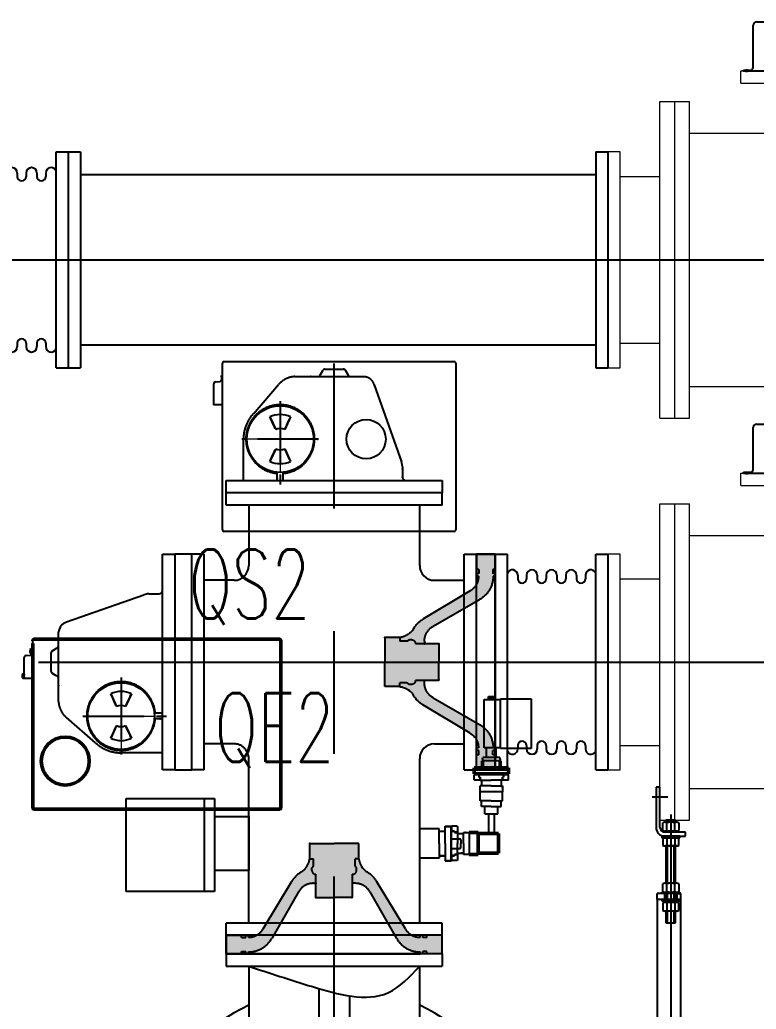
# Model space of a CAD drawing. Extents: x -61205 to 26665, y -81742 to 98141.
# Drawn here: x 3696 to 5197, y 12417 to 14434 of the extents above; entities that cross this region are included whole.
import ezdxf

# ---------------------------------------------------------------- set-up
doc = ezdxf.new("R2010")
doc.units = 0
doc.header["$LTSCALE"] = 1000
doc.header["$MEASUREMENT"] = 0
for name, pattern in [('AM_ISO02W050x2', [3.75, 3, -0.75]), ('F', [0.75, 0.5, -0.25]), ('G', [2, 1.25, -0.25, 0.25, -0.25])]:
    doc.linetypes.add(name, pattern=pattern)
doc.layers.get('0').update_dxf_attribs({"linetype": 'CONTINUOUS'})
doc.layers.get('DEFPOINTS').update_dxf_attribs({"linetype": 'CONTINUOUS'})
for name, color, linetype in [('01', 7, 'CONTINUOUS'), ('02', 1, 'CONTINUOUS'), ('04', 2, 'F'), ('05', 4, 'G'), ('11', 6, 'CONTINUOUS')]:
    doc.layers.add(name, color=color, linetype=linetype)
doc.layers.add('AM_0N', color=7, linetype='CONTINUOUS', lineweight=50)
doc.styles.add('intecad', font='geditxt.shx', dxfattribs={"width": 0.667, "bigfont": 'hzfs_1.shx'})

# ---------------------------------------------------------------- blocks, each defined once
blk = doc.blocks.new('户内母联低位隔离接地开关')
at = {"color": 0, "linetype": 'Continuous', "lineweight": 0}
for p, q in [((-438, 454.5), (-440.5, 454.5)), ((-438, 454.5), (-438, 457)), ((-438, 454.5), (-438, 452)), ((-438, 454.5), (-435.5, 454.5)), ((-762.5, -110), (-765, -110)), ((-762.5, -110), (-762.5, -107.5)), ((-762.5, -110), (-762.5, -112.5)), ((-762.5, -110), (-760, -110))]:
    blk.add_line(p, q, dxfattribs=at)
at = {"layer": '01'}
for p, q in [((-556, 270.5), (-556, 608.5)), ((-552, 612.5), (-84, 612.5)), ((-80, 608.5), (-80, 270.5)), ((-574, 566.4), (-574, 524.5)), ((-569.4, 571.3), (-560.7, 572.1)), ((-558, 584.5), (-558, 575.1)), ((-558, 584.5), (-556, 584.5)), ((-558, 584.5), (-558, 575.1)), ((-558, 581.5), (-558, 584)), ((-556, 524.5), (-574, 524.5)), ((-459.1, 499.8), (-447.1, 474)), ((-416.9, 499.8), (-428.9, 474)), ((-447.1, 435), (-459.1, 409.2)), ((-428.9, 435), (-416.9, 409.2)), ((-84, 266.5), (-552, 266.5)), ((-502.2, 266.5), (-502.2, 196.7)), ((-153.8, 196.7), (-153.8, 266.5)), ((-678, 146), (-678, 220)), ((-678, 220), (-653, 220)), ((-678, 47), (-678, 220)), ((-618, 220), (-653, 220)), ((-653, 220), (-653, 47)), ((-593, 220), (-618, 220)), ((-618, 47), (-618, 220)), ((-593, 47), (-593, 220)), ((-63, 220), (-38, 220)), ((-63, -220), (-63, 220)), ((-38, 220), (0, 220)), ((-38, -220), (-38, 220)), ((0, -220), (0, 220)), ((-532.2, 166.7), (-593, 166.7)), ((-123.8, 166.7), (-63, 166.7)), ((-873.5, 81.7), (-716, 137.2)), ((-705.7, 139), (-685, 139)), ((-890, 47), (-890, 61)), ((-942.5, -296), (-942.5, 43)), ((-947, 25.5), (-945.3, 25.5)), ((-944.5, 26), (-945.3, 26)), ((-945.3, 26), (-945.3, 17)), ((-945.3, 23.3), (-945.3, 25.5)), ((-945.3, 23.3), (-945.3, 25.5)), ((-944.5, 26.5), (-942.5, 26.5)), ((-944.5, 26.5), (-944.5, 17)), ((-944.5, 23.5), (-944.5, 26)), ((-960.5, 8.3), (-960.5, -26.5)), ((-955.9, 13.3), (-947.2, 14.1)), ((-947, 17.5), (-945.3, 17.5)), ((-945.3, 17.5), (-945.3, 19.6)), ((-945.3, 17.5), (-945.3, 19.6)), ((-945.3, 17), (-944.5, 17)), ((-944.5, 17), (-944.5, 19.5)), ((-963, -24.5), (-961.3, -24.5)), ((-963, -32.5), (-961.3, -32.5)), ((-961.3, -24), (-961.3, -33)), ((-960.5, -24), (-961.3, -24)), ((-961.3, -26.7), (-960.6, -26.5)), ((-961.3, -30.4), (-961.3, -26.7)), ((-960.6, -27), (-961.3, -26.7)), ((-960.6, -30.1), (-961.3, -30.4)), ((-961.3, -30.4), (-960.6, -30.5)), ((-961.3, -33), (-960.5, -33)), ((-960.6, -26.5), (-960.6, -30.5)), ((-960.5, -26.5), (-960.5, -24)), ((-960.5, -30.5), (-960.5, -33.5)), ((-960.5, -33), (-960.5, -30.5)), ((-942.5, -33.5), (-960.5, -33.5)), ((-783.6, -64.7), (-771.6, -90.5)), ((-741.4, -64.7), (-753.4, -90.5)), ((-771.6, -129.5), (-783.6, -155.3)), ((-753.4, -129.5), (-741.4, -155.3)), ((-123.8, -166.7), (-63, -166.7)), ((-153.8, -532), (-153.8, -196.7)), ((-63, -220), (-38, -220)), ((-38, -220), (0, -220)), ((-752.2, -467.8, 0), (-752.2, -300, 0)), ((-592.2, -467.8, 0), (-592.2, -300, 0)), ((-572.2, -300, 0), (-572.2, -467.8, 0)), ((-502.2, -532), (-502.2, -300)), ((-572.2, -315), (-502.2, -315)), ((-502.2, -315), (-502.2, -425)), ((-113.8, -340), (-153.8, -340)), ((-153.8, -400), (-153.8, -340)), ((-113.8, -369.6), (-113.8, -340)), ((-101.8, -370), (-101.8, -335)), ((-101.8, -335), (-89.8, -335)), ((-89.8, -370), (-89.8, -335)), ((-113.8, -345), (-101.8, -345)), ((-89.8, -360), (-72.3, -360)), ((-69.8, -362.5), (-69.8, -370)), ((-113.8, -369.6), (-113.8, -400)), ((-101.8, -370), (-101.8, -405)), ((-89.8, -405), (-89.8, -370)), ((-89.8, -380), (-72.3, -380)), ((-69.8, -377.5), (-69.8, -370)), ((-113.8, -400), (-153.8, -400)), ((-113.8, -395), (-101.8, -395)), ((-101.8, -405), (-89.8, -405)), ((-502.2, -425), (-572.2, -425)), ((-592.2, -467.8, 0), (-752.2, -467.8, 0)), ((-572.2, -467.8, 0), (-592.2, -467.8, 0)), ((-548, -557), (-548, -532)), ((-108, -532), (-548, -532)), ((-108, -557), (-108, -532)), ((-548, -595), (-548, -557)), ((-108, -557), (-548, -557)), ((-108, -595), (-108, -557)), ((-108, -595), (-548, -595))]:
    blk.add_line(p, q, dxfattribs=at)
at = {"layer": '01', "lineweight": 50}
for p, q in [((-938.5, 47), (-903.5, 47)), ((-903.5, 47), (-475.5, 47)), ((-475.5, 47), (-440.5, 47)), ((-436.5, 43), (-436.5, -296)), ((-942.5, -296), (-942.5, 38)), ((-436.5, 38), (-436.5, -296)), ((-904.5, -300), (-938.5, -300)), ((-903.5, -300), (-938.5, -300)), ((-475.5, -300), (-903.5, -300)), ((-440.5, -300), (-475.5, -300))]:
    blk.add_line(p, q, dxfattribs=at)
at = {"layer": '01', "flags": 128}
for points in [[(-448.1, 476.2), (-449.8, 479.7), (-451.4, 483.1), (-452.9, 486.4), (-454.3, 489.5), (-455.6, 492.3), (-456.9, 495.1), (-458.1, 497.5), (-459.1, 499.8)], [(-427.9, 476.2), (-426.2, 479.7), (-424.6, 483.1), (-423.1, 486.4), (-421.7, 489.5), (-420.4, 492.3), (-419.1, 495.1), (-417.9, 497.5), (-416.9, 499.8)], [(-459.1, 409.2), (-458.1, 411.5), (-456.9, 413.9), (-455.6, 416.7), (-454.3, 419.5), (-452.9, 422.6), (-451.4, 425.9), (-449.8, 429.3), (-448.1, 432.8)], [(-416.9, 409.2), (-417.9, 411.5), (-419.1, 413.9), (-420.4, 416.7), (-421.7, 419.5), (-423.1, 422.6), (-424.6, 425.9), (-426.2, 429.3), (-427.9, 432.8)], [(-772.6, -88.3), (-774.3, -84.8), (-775.9, -81.4), (-777.4, -78.1), (-778.8, -75), (-780.1, -72.2), (-781.4, -69.4), (-782.6, -67), (-783.6, -64.7)], [(-752.4, -88.3), (-750.7, -84.8), (-749.1, -81.4), (-747.6, -78.1), (-746.2, -75), (-744.9, -72.2), (-743.6, -69.4), (-742.4, -67), (-741.4, -64.7)], [(-783.6, -155.3), (-782.6, -153), (-781.4, -150.6), (-780.1, -147.8), (-778.8, -145), (-777.4, -141.9), (-775.9, -138.6), (-774.3, -135.2), (-772.6, -131.7)], [(-741.4, -155.3), (-742.4, -153), (-743.6, -150.6), (-744.9, -147.8), (-746.2, -145), (-747.6, -141.9), (-749.1, -138.6), (-750.7, -135.2), (-752.4, -131.7)]]:
    blk.add_lwpolyline(points, dxfattribs=at)
at = {"layer": '01'}
for centre, radius in [((-438, 454.5), 68), ((-263, 454.5), 40), ((-762.5, -110), 68)]:
    blk.add_circle(centre, radius, dxfattribs=at)
at = {"layer": '01', "lineweight": 50}
blk.add_circle((-876.2, -201.7), 48.9, dxfattribs=at)
at = {"layer": '01'}
for centre, radius, start, end in [((-552, 608.5), 4, 90, 180), ((-84, 608.5), 4, 0, 90), ((-569, 566.4), 5, 95, 180), ((-561, 575.1), 3, 275, 0), ((-438, 454.5), 50, 65, 115), ((-438, 454.5), 21.5, 65, 115), ((-438, 454.5), 21.5, 245, 295), ((-438, 454.5), 50, 245, 295), ((-552, 270.5), 4, 180, 270), ((-84, 270.5), 4, 270, 0), ((-532.2, 196.7), 30, 270, 0), ((-123.8, 196.7), 30, 180, 270), ((-685, 146), 7, 270, 0), ((-705.7, 109), 30, 90, 110), ((-866.1, 58.9), 23.9, 107.9422, 174.9516), ((-941.9, 21.5), 6.5, 142.456, 217.544), ((-955.5, 8.3), 5, 95, 180), ((-947.5, 17), 3, 275, 0), ((-947, 17.6), 0.1, 217.544, 269.999), ((-957.9, -28.5), 6.5, 142.456, 217.544), ((-963, -24.6), 0.1, 90.001, 142.456), ((-963, -32.4), 0.1, 217.544, 269.999), ((-762.5, -110), 50, 65, 115), ((-762.5, -110), 21.5, 65, 115), ((-762.5, -110), 21.5, 245, 295), ((-762.5, -110), 50, 245, 295), ((-123.8, -196.7), 30, 90, 180), ((-72.3, -362.5), 2.5, 0, 90), ((-72.3, -377.5), 2.5, 270, 0)]:
    blk.add_arc(centre, radius, start, end, dxfattribs=at)
at = {"layer": '01', "lineweight": 50}
for centre, start, end in [((-938.5, 43), 90, 180), ((-440.5, 43), 0, 90), ((-938.5, -296), 180, 270), ((-938.5, -296), 180, 270), ((-440.5, -296), 270, 0)]:
    blk.add_arc(centre, 4, start, end, dxfattribs=at)
at = {"layer": '04'}
for p, q in [((-355.8, 586.5), (-351.2, 594.5)), ((-346.9, 597), (-309.1, 597)), ((-304.8, 594.5), (-300.2, 586.5)), ((-492.6, 506.4), (-441.3, 565.9)), ((-408.6, 582), (-328, 582)), ((-328, 582), (-267, 582)), ((-246.3, 565.5), (-190.8, 408)), ((-513, 370), (-513, 455)), ((-444, 370), (-444, 384.8)), ((-432, 370), (-432, 384.8)), ((-189, 397.7), (-189, 377)), ((-548, 345), (-548, 370)), ((-548, 370), (-108, 370)), ((-182, 370), (-108, 370)), ((-108, 370), (-108, 345)), ((-108, 345), (-548, 345)), ((-548, 320), (-548, 345)), ((-108, 345), (-548, 345)), ((-108, 320), (-108, 345)), ((-108, 320), (-548, 320)), ((-502.2, 320), (-502.2, 266.5)), ((-153.8, 266.5), (-153.8, 320)), ((-890, 0), (-890, 47)), ((-678, -220), (-678, 47)), ((-653, 47), (-653, -220)), ((-618, -220), (-618, 47)), ((-593, -220), (-593, 47)), ((-902.5, 23.2), (-894.5, 27.8)), ((-905, -18.9), (-905, 18.9)), ((-890, -80.6), (-890, 0)), ((-894.5, -27.8), (-902.5, -23.2)), ((-814.4, -164.6), (-873.9, -113.3)), ((-678, -104), (-692.8, -104)), ((-678, -116), (-692.8, -116)), ((-532.2, -166.7), (-593, -166.7)), ((-678, -185), (-763, -185)), ((-502.2, -300), (-502.2, -196.7)), ((-653, -220), (-678, -220)), ((-653, -220), (-618, -220)), ((-593, -220), (-618, -220)), ((-752.2, -277.8, 0), (-592.2, -277.8, 0)), ((-752.2, -300, 0), (-752.2, -277.8, 0)), ((-592.2, -277.8, 0), (-572.2, -277.8, 0)), ((-592.2, -300, 0), (-592.2, -277.8, 0)), ((-572.2, -277.8, 0), (-572.2, -300, 0))]:
    blk.add_line(p, q, dxfattribs=at)
at = {"layer": '04', "linetype": 'AM_ISO02W050x2'}
for p, q in [((-948.4, 22), (-946.5, 22)), ((-948.4, 20.9), (-946.5, 20.9)), ((-948, 23.7), (-946, 21.5)), ((-948, 19.3), (-946, 21.5)), ((-946.5, 22), (-946.5, 20.9)), ((-964.4, -28), (-962.5, -28)), ((-964.4, -29.1), (-962.5, -29.1)), ((-964, -26.3), (-962, -28.5)), ((-964, -30.7), (-962, -28.5)), ((-962.5, -28), (-962.5, -29.1))]:
    blk.add_line(p, q, dxfattribs=at)
at = {"layer": '04'}
for centre, radius, start, end in [((-363, 589.1), 7.61, 291.8857, 340.3185), ((-346.9, 592), 5, 90, 150), ((-309.1, 592), 5, 30, 90), ((-293, 589.1), 7.61, 199.6815, 248.1143), ((-405.8, 535), 47.1, 93.4043, 139.072), ((-269.1, 558.1), 23.9, 17.9422, 84.9516), ((-438, 454.5), 70, 274.9171, 265.0829), ((-438, 455), 75, 136.7125, 180), ((-219, 397.7), 30, 0, 20), ((-182, 377), 7, 180, 270), ((-900, 18.9), 5, 120, 180), ((-897.1, 35), 7.61, 289.6815, 338.1143), ((-900, -18.9), 5, 180, 240), ((-897.1, -35), 7.61, 21.8857, 70.3185), ((-762.5, -110), 70, 4.9171, 355.0829), ((-843, -77.8), 47.1, 183.4043, 229.072), ((-763, -110), 75, 226.7125, 270), ((-532.2, -196.7), 30, 0, 90)]:
    blk.add_arc(centre, radius, start, end, dxfattribs=at)
for p in [(-309.1, 597), (-304.8, 594.5), (-300.2, 586.5), (-375.7, 582), (-246.3, 565.5), (-438, 454.5), (-362.4, 454.5), (-189, 394.1), (-189, 394.1), (-444, 375), (-189, 377), (-185.7, 371.1), (-902.5, 23.2), (-894.5, 27.8), (-905, 18.9), (-890, -47.7), (-762.5, -110), (-683, -116)]:
    blk.add_point(p, dxfattribs=at)
at = {"layer": '05', "ltscale": 0.1}
for p, q in [((-438, 532.2), (-438, 361.7)), ((-359.7, 454.5), (-516.3, 454.5)), ((-762.5, -31.7), (-762.5, -188.3)), ((-840.2, -110), (-669.7, -110))]:
    blk.add_line(p, q, dxfattribs=at)
at = {"layer": '05', "linetype": 'Continuous', "lineweight": 0}
for p, q in [((-438, 459.5), (-438, 522.5)), ((-443, 454.5), (-506, 454.5)), ((-438, 449.5), (-438, 386.5)), ((-433, 454.5), (-370, 454.5)), ((-762.5, -105), (-762.5, -42)), ((-767.5, -110), (-830.5, -110)), ((-762.5, -115), (-762.5, -178)), ((-757.5, -110), (-694.5, -110))]:
    blk.add_line(p, q, dxfattribs=at)
at = {"layer": 'AM_0N'}
for p, q in [((-961.3, -26.7), (-961.3, -24.5)), ((-961.3, -26.7), (-961.3, -24.5)), ((-961.3, -32.5), (-961.3, -30.4)), ((-961.3, -32.5), (-961.3, -30.4))]:
    blk.add_line(p, q, dxfattribs=at)
blk.add_arc((-947, 25.4), 0.1, 90.001, 142.456, dxfattribs=at)
at = {"layer": 'DEFPOINTS', "color": 7, "linetype": 'ByBlock'}
for p in [(-328, 370), (-678, 220), (-679.1, 142.3), (-702.1, 139), (-702.1, 139), (-685, 139), (-678, 0), (-762.5, -34.4)]:
    blk.add_point(p, dxfattribs=at)
at = {"layer": 'DEFPOINTS', "color": 0, "linetype": 'ByBlock'}
blk.add_point((-873.5, 81.7), dxfattribs=at)
blk = doc.blocks.new('户内U型间隔低位976CT')
at = {"layer": '01'}
for p, q in [((303, 485), (569, 485)), ((296, 392), (296, 478)), ((576, 392), (576, 478)), ((276, 385), (276, 387)), ((276, 387), (291, 387)), ((276, 385), (291, 385)), ((291, 385), (581, 385)), ((596, 387), (581, 387)), ((581, 385), (596, 385)), ((596, 385), (596, 387))]:
    blk.add_line(p, q, dxfattribs=at)
at = {"layer": '01', "linetype": 'Continuous', "lineweight": 15}
for p, q in [((271, 385), (601, 385)), ((271, 360), (271, 385)), ((601, 360), (601, 385)), ((271, 360), (601, 360)), ((106, -322.5), (106, 322.5)), ((106, 322.5), (136, 322.5)), ((136, -322.5), (136, 322.5)), ((136, 322.5), (166, 322.5)), ((166, -322.5), (166, 322.5)), ((166, 258), (356, 258)), ((516, 258), (974, 258)), ((974, 258), (976, 256)), ((976, -256), (976, 256)), ((25, 220), (0, 220)), ((0, 220), (0, -220)), ((25, -220), (25, 220)), ((25, 170), (106, 170)), ((25, -170), (106, -170)), ((0, -220), (25, -220)), ((166, -258), (974, -258)), ((974, -258), (976, -256)), ((106, -322.5), (136, -322.5)), ((136, -322.5), (166, -322.5))]:
    blk.add_line(p, q, dxfattribs=at)
at = {"layer": '01'}
for centre, radius, start, end in [((303, 478), 7, 90, 180), ((569, 478), 7, 0, 90), ((291, 392), 5, 270, 0), ((581, 392), 5, 180, 270)]:
    blk.add_arc(centre, radius, start, end, dxfattribs=at)
at = {"layer": '01', "linetype": 'Continuous', "lineweight": 15}
for points in [[(356, 360), (356, 258)], [(516, 258), (516, 360)]]:
    blk.add_open_spline(points, degree=1, dxfattribs=at)
for points, knots in [([(356, 258), (356, 258), (356, 258), (356.3, 257.9), (357.2, 257.6), (358.7, 257.2), (360.6, 256.6), (363, 255.9), (365.8, 255.1), (369.2, 254.2), (373, 253.2), (377.3, 252.2), (382, 251.2), (387.1, 250.1), (392.7, 249.1), (398.5, 248.1), (404.7, 247.3), (411, 246.5), (417.2, 246), (423.4, 245.6), (429.6, 245.3), (433.9, 245.3), (436, 245.3)], [0, 0, 0, 0, 0.010535, 0.061735, 0.114077, 0.166812, 0.217105, 0.267733, 0.319394, 0.371403, 0.423398, 0.475735, 0.529139, 0.582909, 0.636505, 0.690479, 0.745668, 0.801289, 0.850143, 0.899311, 0.94948, 1, 1, 1, 1]), ([(436, 245.3), (438.1, 245.3), (442.5, 245.3), (448.9, 245.6), (455.4, 246), (461.7, 246.6), (467.8, 247.3), (473.6, 248.1), (479.2, 249.1), (484.6, 250.1), (489.7, 251.1), (494.4, 252.1), (498.8, 253.2), (502.8, 254.2), (506.3, 255.2), (509.3, 256), (511.8, 256.7), (513.7, 257.3), (515.1, 257.7), (515.9, 258), (515.9, 258), (516, 258)], [0, 0, 0, 0, 0.050967, 0.102304, 0.154793, 0.207674, 0.258639, 0.309945, 0.362304, 0.415018, 0.467546, 0.520423, 0.574398, 0.628755, 0.682357, 0.736345, 0.791578, 0.847255, 0.899202, 0.951532, 1, 1, 1, 1])]:
    blk.add_open_spline(points, degree=3, knots=knots, dxfattribs=at)
at = {"layer": '05', "ltscale": 0.2}
blk.add_line((436, 222.7), (436, 489.4), dxfattribs=at)
at = {"layer": '05'}
for p, q in [((283, 382.4), (283, 388.8)), ((589, 382.4), (589, 389.6))]:
    blk.add_line(p, q, dxfattribs=at)
blk = doc.blocks.new('户内波纹管230')
at = {"layer": '01'}
for p, q in [((0, 0), (0, -440)), ((0, 0), (25, 0)), ((25, -440), (25, 0)), ((205, -440), (205, 0)), ((205, 0), (230, 0)), ((230, 0), (230, -440)), ((25, -38.4), (25, -36.7)), ((205, -38.4), (205, -36.7)), ((46, -43), (46, -50)), ((64, -43), (64, -50)), ((86, -43), (86, -50)), ((104, -43), (104, -50)), ((126, -43), (126, -50)), ((144, -43), (144, -50)), ((166, -43), (166, -50)), ((184, -43), (184, -50)), ((46, -390), (46, -397)), ((64, -390), (64, -397)), ((86, -390), (86, -397)), ((104, -390), (104, -397)), ((126, -390), (126, -397)), ((144, -390), (144, -397)), ((166, -390), (166, -397)), ((184, -390), (184, -397)), ((0, -440), (25, -440)), ((205, -440), (230, -440))]:
    blk.add_line(p, q, dxfattribs=at)
for centre, radius, start, end in [((35, -43), 11, 0, 155.38), ((75, -43), 11, 0, 180), ((115, -43), 11, 0, 180), ((155, -43), 11, 0, 180), ((195, -43), 11, 24.62, 180), ((55, -50), 9, 180, 0), ((95, -50), 9, 180, 0), ((135, -50), 9, 180, 0), ((175, -50), 9, 180, 0), ((55, -390), 9, 0, 180), ((95, -390), 9, 0, 180), ((135, -390), 9, 0, 180), ((175, -390), 9, 0, 180), ((35, -397), 11, 204.62, 0), ((75, -397), 11, 180, 0), ((115, -397), 11, 180, 0), ((155, -397), 11, 180, 0), ((195, -397), 11, 180, 335.38)]:
    blk.add_arc(centre, radius, start, end, dxfattribs=at)
blk = doc.blocks.new('户内死盆')
at = {"layer": '04'}
blk.add_hatch(color=256, dxfattribs=at).paths.add_polyline_path([(167.4, -153.8, 0.134383), (147.3, -132.8), (51, -75, -0.26336), (34, -45), (38, -45), (38, -39.6), (33.2, -39.6), (33.2, -31), (38, -31), (38, 0), (0, 0), (0, -31), (4.8, -31), (4.8, -39.6), (0, -39.6), (0, -45), (4, -45, 0.268565), (31.6, -92.7), (126.4, -147.1, -0.268565), (144, -177.5), (144, -182.5), (162.6, -182.5), (162.6, -182.5), (162.6, -182.5), (115, -182.5), (115, -220), (115, -257.5), (144.2, -257.5), (144, -257.7), (144, -262.5, -0.268565), (126.4, -292.9), (31.6, -347.3, 0.268565), (4, -395), (0, -395), (0, -399.7), (0.7, -400.4), (4.8, -400.4), (4.8, -409), (0, -409), (0, -440), (38, -440), (38, -409), (33.2, -409), (33.2, -400.4), (38, -400.4), (38, -395), (34, -395, -0.26336), (51, -365), (147.3, -307.2, 0.134383), (167.4, -286.2, -0.202595), (194, -270), (194, -270), (225, -270), (225, -220), (225, -170.5), (224.5, -170), (194, -170), (194, -171.3), (192.4, -169.7, -0.191905)])
for p, q in [((0, -440), (0, 0)), ((0, 0), (38, 0)), ((38, 0), (38, -31)), ((0, -31), (4.8, -31)), ((0, -39.6), (4.8, -39.6)), ((0, -39.6), (0, -45)), ((4.8, -31), (4.8, -39.6)), ((33.2, -31), (33.2, -39.6)), ((33.2, -31), (38, -31)), ((33.2, -39.6), (38, -39.6)), ((38, -31), (38, -61.2)), ((38, -39.6), (38, -45)), ((0, -45), (4, -45)), ((34, -45), (38, -45)), ((51, -75), (147.3, -132.8)), ((126.4, -147.1), (31.6, -92.7)), ((144, -177.5), (144, -182.5)), ((170.1, -174.5), (174.8, -174.5)), ((179.7, -177.5), (194, -177.5)), ((194, -171.3), (192.4, -169.7)), ((194, -170), (225, -170)), ((194, -170), (194, -177.5)), ((225, -170.5), (224.5, -170)), ((225, -170), (225, -220)), ((115, -182.5), (162.6, -182.5)), ((115, -182.5), (115, -220)), ((162.6, -182), (162.6, -182.5)), ((162.6, -182.5), (162.6, -182.5)), ((115, -257.5), (115, -220)), ((225, -270), (225, -220)), ((115, -257.5), (162.6, -257.5)), ((144, -257.7), (144.2, -257.5)), ((144, -262.5), (144, -257.5)), ((162.6, -258), (162.6, -257.5)), ((170.1, -265.5), (174.8, -265.5)), ((179.7, -262.5), (194, -262.5)), ((194, -270), (194, -262.5)), ((194, -270), (225, -270)), ((126.4, -292.9), (31.6, -347.3)), ((51, -365), (147.3, -307.2)), ((38, -440), (38, -381.6)), ((0, -395), (4, -395)), ((0, -400.4), (0, -395)), ((0.7, -400.4), (0, -399.7)), ((0, -400.4), (4.8, -400.4)), ((4.8, -409), (4.8, -400.4)), ((33.2, -409), (33.2, -400.4)), ((33.2, -400.4), (38, -400.4)), ((34, -395), (38, -395)), ((38, -400.4), (38, -395)), ((0, -409), (4.8, -409)), ((33.2, -409), (38, -409)), ((0, -440), (38, -440))]:
    blk.add_line(p, q, dxfattribs=at)
for centre, radius, start, end in [((59, -45), 55, 180, 240.1317), ((69, -45), 35, 180, 239.0175), ((119, -180), 55, 28.4026, 59.0175), ((109, -177.5), 35, 0, 60.1317), ((199.8, -130.4), 40, 215.8477, 261.6591), ((170.1, -182), 7.5, 90, 180), ((174.8, -177.3), 2.8, 27.664, 90), ((179.7, -174.7), 2.8, 207.664, 270), ((170.1, -258), 7.5, 180, 270), ((109, -262.5), 35, 299.8683, 0), ((199.8, -309.6), 40, 98.3409, 144.1523), ((174.8, -262.7), 2.8, 270, 332.336), ((179.7, -265.3), 2.8, 90, 152.336), ((119, -260), 55, 300.9825, 331.5974), ((59, -395), 55, 119.8683, 180), ((69, -395), 35, 120.9825, 180)]:
    blk.add_arc(centre, radius, start, end, dxfattribs=at)
for p in [(0, -45), (0, -45), (194, -170), (115, -182.5), (144, -182.5)]:
    blk.add_point(p, dxfattribs=at)
at = {"layer": '04', "color": 0, "linetype": 'ByBlock'}
for p in [(225, -170), (225, -170), (115, -256), (176.1, -277.3), (22.4, -353.9), (0, -395)]:
    blk.add_point(p, dxfattribs=at)
blk = doc.blocks.new('共箱母线不带表2')
blk.add_open_spline([(-174.2, -63), (-132.2, -76.8), (-42.9, -106.1), (96.7, -145.8), (154, -84.6), (174.2, -63)], degree=3, knots=[0, 0, 0, 0, 136.508271, 290.774183, 375.046101, 375.046101, 375.046101, 375.046101])
at = {"layer": '01'}
for p, q in [((220, 0), (-220, 0)), ((-220, 0), (-220, -38)), ((220, -38), (220, 0)), ((-220, -38), (-176.1, -38)), ((-220, -38), (-220, -63)), ((-176.1, -38), (176.1, -38)), ((-24.5, -38), (24.5, -38)), ((220, -38), (176.1, -38)), ((220, -38), (220, -63)), ((-220, -63), (0, -63)), ((-174.2, -63), (-174.2, -175.7)), ((0, -63), (220, -63)), ((174.2, -175.7), (174.2, -63)), ((-31.3, -108.5), (-32.5, -687.5)), ((32.4, -361.8), (31.5, -123.6)), ((445, -288), (470, -288)), ((445, -508), (445, -288)), ((470, -288), (505, -288)), ((470, -508), (470, -288)), ((505, -508), (505, -288)), ((-455, -328), (-455, -688)), ((-440, -328), (-455, -328)), ((-440, -328), (-415, -328)), ((-440, -328), (-440, -688)), ((-415, -328), (-415, -688)), ((367.6, -338), (445, -338)), ((440, -338), (445, -338)), ((-415, -373), (-381.8, -373)), ((-326.4, -442.6), (-325.1, -447.5)), ((-314.2, -442.6), (-315.5, -447.5)), ((-306.4, -442.6), (-305.1, -447.5)), ((-294.2, -442.6), (-295.5, -447.5)), ((-286.4, -442.6), (-285.6, -446)), ((286.2, -441.1), (285.3, -444.4)), ((293.9, -441.1), (295.2, -445.9)), ((306.2, -441.1), (304.8, -445.9)), ((313.9, -441.1), (315.2, -445.9)), ((326.2, -441.1), (324.8, -445.9)), ((338.1, -443.1), (343.9, -443.1)), ((-338.4, -444.7), (-344.2, -444.7)), ((-265.3, -449.7), (-280.7, -449.7)), ((265, -448.1), (280.4, -448.1)), ((-212.3, -549.2), (-212.3, -470.1)), ((-207.3, -474.7), (-212.3, -474.7)), ((-207.3, -474.7), (-207.3, -509.7)), ((208.9, -481.5), (208.9, -534.7)), ((212, -547.6), (212, -468.6)), ((-197.5, -486.6), (-205.2, -486.6)), ((32.3, -487.2), (32.5, -687.5)), ((201.2, -487.1), (208.9, -487.1)), ((-207.3, -544.7), (-207.3, -509.7)), ((445, -738), (445, -508)), ((470, -738), (470, -508)), ((505, -738), (505, -508)), ((-198.2, -528.6), (-205.2, -528.6)), ((201.2, -529.1), (208.9, -529.1)), ((-207.3, -544.7), (-212.3, -544.7)), ((-338.4, -574.7), (-344.2, -574.7)), ((-326.4, -576.7), (-325.1, -571.8)), ((-314.2, -576.7), (-315.5, -571.8)), ((-306.4, -576.7), (-305.1, -571.8)), ((-294.2, -576.7), (-295.5, -571.8)), ((-286.4, -576.7), (-285.6, -573.4)), ((-265.3, -569.7), (-280.7, -569.7)), ((265, -568.1), (280.4, -568.1)), ((286.2, -575.1), (285.3, -571.8)), ((293.9, -575.1), (295.2, -570.3)), ((306.2, -575.1), (304.8, -570.3)), ((313.9, -575.1), (315.2, -570.3)), ((326.2, -575.1), (324.8, -570.3)), ((338.1, -573.1), (343.9, -573.1)), ((-381.8, -643), (-415, -643)), ((445, -678), (367.6, -678)), ((445, -678), (440, -678)), ((-440, -688), (-455, -688)), ((-415, -688), (-440, -688)), ((-39.6, -720), (39.5, -720)), ((-26.7, -720), (-21, -720)), ((-21, -720), (-21, -712.3)), ((-21, -720), (21, -720)), ((21, -712.3), (21, -720)), ((21, -720), (26.6, -720)), ((470, -738), (445, -738)), ((470, -738), (505, -738)), ((-60, -773), (-60, -788.4)), ((60, -773), (60, -788.4)), ((-67.1, -794.1), (-63.7, -793.2)), ((-67.1, -801.9), (-62.2, -803.2)), ((67, -801.9), (62.1, -803.2)), ((67, -794.1), (63.7, -793.2)), ((-67.1, -814.1), (-62.2, -812.8)), ((-67.1, -821.9), (-62.2, -823.2)), ((67, -814.1), (62.1, -812.8)), ((67, -821.9), (62.1, -823.2)), ((-67.1, -834.1), (-62.2, -832.8)), ((-65, -846.1), (-65, -851.9)), ((67, -834.1), (62.1, -832.8)), ((65, -846.1), (65, -851.9)), ((-200, -860.2), (-200, -978)), ((200, -860.2), (200, -978)), ((-172.1, -942.7), (-172.1, -925.2)), ((-172.1, -925.2), (-147.9, -925.2)), ((-147.9, -925.2), (-147.9, -942.7)), ((147.9, -925.2), (172.1, -925.2)), ((147.9, -942.7), (147.9, -925.2)), ((172.1, -925.2), (172.1, -942.7)), ((-180, -942.7), (-180, -958)), ((-137.6, -942.7), (-180, -942.7)), ((-137.6, -958), (-137.6, -942.7)), ((182.4, -942.7), (140, -942.7)), ((140, -942.7), (140, -958)), ((182.4, -958), (182.4, -942.7)), ((-200, -958), (200, -958)), ((-200, -978), (200, -978)), ((-180, -978), (-180, -994.1)), ((-137.6, -994.1), (-137.6, -978)), ((140, -978), (140, -994.1)), ((182.4, -994.1), (182.4, -978)), ((-180, -994.1), (-137.6, -994.1)), ((-172.1, -994.1), (-172.1, -1031.7)), ((-147.9, -994.1), (-147.9, -1031.7)), ((140, -994.1), (182.4, -994.1)), ((147.9, -994.1), (147.9, -1031.7)), ((172.1, -994.1), (172.1, -1031.7)), ((-225, -1048), (-225, -1078)), ((-225, -1048), (225, -1048)), ((-180, -1048), (-180, -1031.7)), ((-180, -1031.7), (-137.6, -1031.7)), ((-137.6, -1031.7), (-137.6, -1048)), ((140, -1031.7), (182.4, -1031.7)), ((140, -1048), (140, -1031.7)), ((182.4, -1031.7), (182.4, -1048)), ((225, -1048), (225, -1078)), ((-225, -1078), (225, -1078))]:
    blk.add_line(p, q, dxfattribs=at)
for centre, radius, start, end in [((0, -508), 405, 115.4754, 64.5246), ((-204.2, -175.7), 30, 301.5734, 0), ((204.2, -175.7), 30, 180, 238.4266), ((0, -508), 360, 121.5734, 58.4266), ((-150.5, -359.1), 118.1, 259.1532, 0.5522), ((169.2, -339), 201.7, 182.213, 272.0599), ((159.3, -349.9), 126.8, 181.1602, 277.7774), ((-338.4, -439.7), 5, 270, 333.6122), ((-330.3, -443.7), 4, 15, 153.6122), ((-310.3, -443.7), 4, 15, 165), ((-290.3, -443.7), 4, 15, 165), ((290, -442.1), 4, 15, 165), ((310, -442.1), 4, 15, 165), ((330, -442.1), 4, 26.3878, 165), ((338.1, -438.1), 5, 206.3878, 270), ((-320.3, -446.2), 5, 195, 345), ((-300.3, -446.2), 5, 195, 345), ((-280.7, -444.7), 5, 195, 270), ((-265.3, -599.7), 150, 73.6514, 90), ((-227.3, -470.1), 15, 0, 73.6514), ((227, -468.6), 15, 106.3486, 180), ((265, -598.1), 150, 90, 106.3486), ((280.4, -443.1), 5, 270, 345), ((300, -444.6), 5, 195, 345), ((320, -444.6), 5, 195, 345), ((-172.7, -507.6), 32.5, 0, 180), ((176.4, -508.1), 32.5, 0, 180), ((-164.8, -343.2), 197.1, 267.6965, 312.1778), ((-172.7, -507.6), 32.5, 180, 0), ((176.4, -508.1), 32.5, 180, 0), ((-265.3, -419.7), 150, 270, 286.3486), ((-227.3, -549.2), 15, 286.3486, 0), ((227, -547.6), 15, 180, 253.6514), ((265, -418.1), 150, 253.6514, 270), ((-338.4, -579.7), 5, 26.3878, 90), ((-330.3, -575.7), 4, 206.3878, 345), ((-320.3, -573.1), 5, 15, 165), ((-310.3, -575.7), 4, 195, 345), ((-300.3, -573.1), 5, 15, 165), ((-290.3, -575.7), 4, 195, 345), ((-280.7, -574.7), 5, 90, 165), ((280.4, -573.1), 5, 15, 90), ((290, -574.1), 4, 195, 345), ((300, -571.6), 5, 15, 165), ((310, -574.1), 4, 195, 345), ((320, -571.6), 5, 15, 165), ((330, -574.1), 4, 195, 333.6122), ((338.1, -578.1), 5, 90, 153.6122), ((0, -687.5), 32.5, 0, 180), ((0, -687.5), 32.5, 180, 0), ((-39.6, -735), 15, 90, 163.6514), ((39.5, -735), 15, 16.3486, 90), ((90, -773), 150, 163.6514, 180), ((-90, -773), 150, 0, 16.3486), ((-66, -798), 4, 105, 255), ((-65, -788.4), 5, 285, 0), ((-63.5, -808), 5, 285, 75), ((63.4, -808), 5, 105, 255), ((65, -788.4), 5, 180, 255), ((66, -798), 4, 285, 75), ((-66, -818), 4, 105, 255), ((-63.5, -828), 5, 285, 75), ((63.4, -828), 5, 105, 255), ((66, -818), 4, 285, 75), ((-66, -838), 4, 105, 243.6122), ((-70, -846.1), 5, 0, 63.6122), ((70, -846.1), 5, 116.3878, 180), ((66, -838), 4, 296.3878, 75)]:
    blk.add_arc(centre, radius, start, end, dxfattribs=at)
blk.add_point((-205.2, -486.6), dxfattribs=at)
at = {"layer": '05', "ltscale": 100}
for p, q in [((-172.7, -463.8), (-172.7, -551.3)), ((176.4, -464), (176.4, -552.2)), ((-128.9, -507.6), (-216.5, -507.6)), ((-216.5, -507.6), (-128.9, -507.6)), ((220.5, -508.1), (132.4, -508.1)), ((44.9, -687.5), (-45, -687.5)), ((-160, -919.7), (-160, -1059.4)), ((160, -919.7), (160, -1059.4))]:
    blk.add_line(p, q, dxfattribs=at)
blk = doc.blocks.new('户内支撑512030013601')
at = {"layer": '01'}
for p, q in [((-8, 20), (-8, -62)), ((0, 20), (-8, 20)), ((0, -62), (0, 20)), ((5.6, -68.3), (5.6, -52.7)), ((34.5, -51.5), (9.8, -51.5)), ((12, -51.5), (12, -46.5)), ((12, -46.5), (32, -46.5)), ((13.9, -68.3), (13.9, -52.7)), ((30.4, -68.3), (30.4, -52.7)), ((32, -46.5), (32, -51.5)), ((38.6, -52.7), (38.6, -68.3)), ((3.5, -80), (3.5, -83)), ((11, -80), (3.5, -80)), ((6.9, -72), (6.9, -69.5)), ((6.9, -69.5), (37.1, -69.5)), ((37.1, -72), (6.9, -72)), ((34.5, -69.5), (9.8, -69.5)), ((52, -72), (10, -72)), ((10, -80), (52, -80)), ((33, -72), (11, -72)), ((33, -80), (11, -80)), ((20.8, -72), (22, -69.5)), ((22, -72), (23.2, -69.5)), ((40.5, -80), (33, -80)), ((37.1, -69.5), (37.1, -72)), ((40.5, -83), (40.5, -80)), ((52, -80), (52, -72)), ((3.5, -83), (11, -83)), ((5.6, -83), (5.6, -98.7)), ((38.6, -83), (5.6, -83)), ((34.5, -99.8), (9.8, -99.8)), ((11, -83), (33, -83)), ((12, -99.8), (12, -176)), ((13.9, -83), (13.9, -98.7)), ((30.4, -83), (30.4, -98.7)), ((32, -176), (32, -99.8)), ((33, -83), (40.5, -83)), ((38.6, -98.7), (38.6, -83)), ((5.6, -192.8), (5.6, -177.2)), ((34.5, -176), (9.8, -176)), ((13.9, -192.8), (13.9, -177.2)), ((30.4, -192.8), (30.4, -177.2)), ((38.6, -177.2), (38.6, -192.8)), ((42, -197), (-6, -197)), ((-6, -209), (-6, -197)), ((3.5, -194), (11, -194)), ((3.5, -197), (3.5, -194)), ((11, -197), (3.5, -197)), ((9, -197), (9, -209)), ((11, -194), (33, -194)), ((33, -197), (11, -197)), ((12, -197), (12, -209)), ((32, -209), (32, -197)), ((33, -194), (40.5, -194)), ((40.5, -197), (33, -197)), ((35, -197), (42, -197)), ((35, -209), (35, -197)), ((40.5, -194), (40.5, -197)), ((42, -197), (42, -209)), ((-6, -209), (-6, -1348)), ((42, -209), (-6, -209)), ((3.5, -209), (3, -209)), ((11, -209), (3.5, -209)), ((3.5, -209), (3.5, -212)), ((3.5, -212), (11, -212)), ((5.6, -215.7), (5.6, -231.3)), ((37.1, -212), (6.9, -212)), ((6.9, -212), (6.9, -214.5)), ((6.9, -214.5), (37.1, -214.5)), ((34.5, -214.5), (9.8, -214.5)), ((33, -209), (11, -209)), ((11, -212), (33, -212)), ((13.9, -215.7), (13.9, -231.3)), ((20.8, -212), (22, -214.5)), ((22, -212), (23.2, -214.5)), ((30.4, -215.7), (30.4, -231.3)), ((40.5, -209), (33, -209)), ((33, -212), (40.5, -212)), ((37.1, -214.5), (37.1, -212)), ((38.6, -231.3), (38.6, -215.7)), ((40.5, -212), (40.5, -209)), ((42, -209), (42, -1348)), ((34.5, -232.5), (9.8, -232.5)), ((12, -232.5), (12, -256.5)), ((32, -256.5), (32, -232.5)), ((12, -256.5), (32, -256.5)), ((-28, -1348), (-28, -1360)), ((72, -1348), (-28, -1348)), ((72, -1348), (72, -1360))]:
    blk.add_line(p, q, dxfattribs=at)
for centre, radius, start, end in [((9.8, -59.4), 7.93, 58.7228, 121.2834), ((22.1, -81.5), 30, 74.0619, 105.9381), ((34.5, -59.4), 7.93, 58.7183, 121.2772), ((10, -62), 18, 180, 270), ((10, -62), 10, 180, 270), ((9.8, -61.6), 7.93, 238.7166, 301.2772), ((22.1, -39.5), 30, 254.0619, 285.9381), ((34.5, -61.6), 7.93, 238.7228, 301.2817), ((9.8, -91.9), 7.93, 238.7166, 301.2772), ((22.1, -69.8), 30, 254.0619, 285.9381), ((34.5, -91.9), 7.93, 238.7228, 301.2834), ((9.8, -183.9), 7.93, 58.7228, 121.2834), ((22.1, -206), 30, 74.0619, 105.9381), ((34.5, -183.9), 7.93, 58.7166, 121.2772), ((9.8, -186.1), 7.93, 238.7166, 301.2772), ((22.1, -164), 30, 254.0619, 285.9381), ((34.5, -186.1), 7.93, 238.7228, 301.2834), ((9.8, -222.4), 7.93, 58.7212, 121.285), ((22.1, -244.5), 30, 74.0617, 105.9383), ((34.5, -222.4), 7.93, 58.7166, 121.2788), ((9.8, -224.6), 7.93, 238.715, 301.2788), ((22.1, -202.5), 30, 254.0617, 285.9383), ((34.5, -224.6), 7.93, 238.7212, 301.2834)]:
    blk.add_arc(centre, radius, start, end, dxfattribs=at)
at = {"layer": '02'}
for p, q in [((15, -46.5), (15, -51.5)), ((29, -51.5), (29, -46.5)), ((15, -99.8), (15, -176)), ((29, -176), (29, -99.8)), ((15, -197), (15, -209)), ((29, -209), (29, -197)), ((15, -232.5), (15, -256.5)), ((29, -256.5), (29, -232.5))]:
    blk.add_line(p, q, dxfattribs=at)
at = {"layer": '05'}
for p, q in [((-16, 0), (16, 0)), ((22, -35.4), (22, -1383.4))]:
    blk.add_line(p, q, dxfattribs=at)
blk = doc.blocks.new('接头845601209002')
at = {"layer": '01'}
blk.add_line((0, 22.5), (0, -22.5), dxfattribs=at)
at = {"layer": '01', "lineweight": 50, "ltscale": 0.5}
for p, q in [((0, 22.5), (18, 22.5)), ((18, 22.5), (18, -22.5)), ((60, 20), (18, 20)), ((60, -20), (60, 20)), ((60, -20), (18, -20)), ((0, -22.5), (18, -22.5))]:
    blk.add_line(p, q, dxfattribs=at)
blk = doc.blocks.new('845600910002接头')
at = {"layer": '01'}
for p, q in [((-22.5, 27), (-22.5, 45)), ((22.5, 45), (-22.5, 45)), ((22.5, 27), (22.5, 45)), ((0, 27), (-22.5, 27)), ((-20, 15), (-20, 27)), ((0, 27), (22.5, 27)), ((20, 15), (20, 27)), ((0, 15), (-20, 15)), ((-13, 0), (-13, 15)), ((-13, 0), (13, 0)), ((0, 15), (20, 15)), ((13, 0), (13, 15))]:
    blk.add_line(p, q, dxfattribs=at)
blk = doc.blocks.new('母线上方隔离开关气路')
at = {"color": 0, "linetype": 'ByBlock'}
for p in [(81, 142), (131, 142), (128.5, 113.4), (24, 25), (52.6, 22.5), (46.1, -20), (46.4, -20), (24, -25)]:
    blk.add_point(p, dxfattribs=at)
at = {"layer": '01'}
for p, q in [((91.5, 194.5), (91.5, 293.5)), ((91.5, 293.5), (124.5, 293.5)), ((100.6, 299.5), (111.4, 299.5)), ((100.6, 293.5), (100.6, 299.5)), ((103.3, 299.5), (103.3, 293.5)), ((106, 299.5), (106, 293.5)), ((108.7, 299.5), (108.7, 293.5)), ((111.4, 299.5), (111.4, 293.5)), ((124.5, 193.5), (124.5, 294.5)), ((124.5, 294.5), (187.5, 294.5)), ((187.5, 294.5), (187.5, 193.5)), ((124.5, 194.5), (91.5, 194.5)), ((96, 175), (96, 194.5)), ((116, 175), (116, 194.5)), ((187.5, 193.5), (124.5, 193.5)), ((88, 171.5), (88.9, 175)), ((88, 171.5), (88.9, 168)), ((124, 168), (88, 168)), ((123.1, 175), (88.9, 175)), ((124, 171.5), (123.1, 175)), ((124, 171.5), (123.1, 168)), ((81, 142), (131, 142)), ((81, 135), (81, 142)), ((131, 142), (131, 135)), ((72.1, 140.8), (71.1, 139.8)), ((71.1, 129.8), (71.1, 139.8)), ((72.1, 128.8), (71.1, 129.8)), ((81, 140.8), (72.1, 140.8)), ((83.5, 128.8), (72.1, 128.8)), ((80.8, 140.8), (80.8, 135)), ((83.5, 135), (80.8, 135)), ((83.2, 135), (83.2, 128.8)), ((83.5, 128.8), (83.5, 135)), ((83.5, 129), (106, 129)), ((86, 129), (86, 117)), ((128.5, 129), (106, 129)), ((126, 129), (126, 117)), ((131.1, 135), (128.5, 135)), ((128.5, 135), (128.5, 129)), ((128.6, 128.8), (128.6, 135)), ((140.1, 128.8), (128.6, 128.8)), ((131.1, 135), (131.1, 140.8)), ((140.1, 140.8), (131.1, 140.8)), ((141.1, 139.8), (140.1, 140.8)), ((141.1, 129.8), (140.1, 128.8)), ((141.1, 129.8), (141.1, 139.8)), ((106, 117), (83.5, 117)), ((83.5, 112.4), (83.5, 117)), ((83.5, 105), (83.5, 117)), ((128.5, 105), (83.5, 105)), ((106, 117), (128.5, 117)), ((128.5, 117), (128.5, 105)), ((100, 60), (100, 20)), ((112, 60), (112, 20)), ((0, 0), (0, 25)), ((0, 25), (12, 25)), ((12, 0), (12, 35)), ((12, 35), (24, 35)), ((24, 35), (24, 0)), ((24, 25), (31, 25)), ((24, -25), (24, 25)), ((26.2, 35.1), (25.2, 34.1)), ((25.2, 34.1), (25.2, 25.1)), ((31, 25.1), (25.2, 25.1)), ((36.2, 35.1), (26.2, 35.1)), ((31, 25.1), (31, 22.5)), ((37.2, 22.6), (31, 22.6)), ((31, 22.5), (37, 22.5)), ((36.2, 35.1), (37.2, 34.1)), ((37, 22.5), (37, 0)), ((37.2, 34.1), (37.2, 22.6)), ((49, 0), (49, 22.5)), ((49, 22.5), (61, 22.5)), ((61, 22.5), (61, -22.5)), ((0, 0), (0, -25)), ((37, 20), (49, 20)), ((37, -22.5), (37, 0)), ((49, 0), (49, -22.5)), ((12, 0), (12, -35)), ((24, 0), (24, -35)), ((37, -20), (49, -20)), ((0, -25), (12, -25)), ((12, -35), (24, -35)), ((31, -25), (24, -25)), ((25.2, -25), (25.2, -33.9)), ((25.2, -25.2), (31, -25.2)), ((25.2, -33.9), (26.2, -34.9)), ((36.2, -34.9), (26.2, -34.9)), ((31, -22.5), (31, -25.2)), ((37.2, -22.5), (31, -22.5)), ((31, -22.8), (37.2, -22.8)), ((37.2, -33.9), (36.2, -34.9)), ((37.2, -22.5), (37.2, -33.9)), ((53.6, -22.5), (49, -22.5)), ((61, -22.5), (49, -22.5))]:
    blk.add_line(p, q, dxfattribs=at)
at = {"layer": '01', "lineweight": 50, "ltscale": 0.5}
for p, q in [((88, 168), (88, 154)), ((124, 168), (124, 154)), ((106, 154), (71, 154)), ((71, 154), (71, 142)), ((106, 142), (71, 142)), ((106, 154), (141, 154)), ((106, 142), (141, 142)), ((141, 154), (141, 142))]:
    blk.add_line(p, q, dxfattribs=at)
at = {"layer": '02'}
for name, p in [('845600910002接头', (106, 60)), ('接头845601209002', (61, 0))]:
    blk.add_blockref(name, p, dxfattribs=at)

msp = doc.modelspace()

# ---------------------------------------------------------------- linework, layer by layer
at = {"layer": '01'}
for p, q in [((3794.573, 14165.121), (3819.573, 14165.121)), ((3794.573, 14165.121), (3794.573, 13725.121)), ((3819.573, 14165.121), (3819.573, 13725.121)), ((4869.573, 14165.121), (4894.573, 14165.121)), ((4869.573, 14165.121), (4869.573, 13725.121)), ((4894.573, 14165.121), (4894.573, 13725.121)), ((3819.573, 14119.321), (4869.573, 14119.321)), ((4869.573, 13770.921), (3819.573, 13770.921)), ((3794.573, 13725.121), (3819.573, 13725.121)), ((4869.573, 13725.121), (4894.573, 13725.121))]:
    msp.add_line(p, q, dxfattribs=at)
at = {"layer": '01', "linetype": 'Continuous', "lineweight": 15}
msp.add_line((4894.573, 13345.121), (4894.573, 12905.121), dxfattribs=at)
at = {"layer": '05', "ltscale": 500}
for p, q in [((2644.474, 13945.121), (6155.608, 13945.121)), ((3733.829, 13125.121), (6986.078, 13125.121))]:
    msp.add_line(p, q, dxfattribs=at)
at = {"layer": '05'}
msp.add_line((4336.573, 11438.212), (4336.573, 13733.748), dxfattribs=at)

# ---------------------------------------------------------------- block references
for p in [(3564.573, 14165.121), (4664.573, 13345.121)]:
    msp.add_blockref('户内波纹管230', p)
at = {"layer": '01'}
for name, p in [('户内U型间隔低位976CT', (4894.573, 13945.121)), ('户内母联低位隔离接地开关', (4664.573, 13125.121)), ('户内U型间隔低位976CT', (4894.573, 13125.121)), ('户内支撑512030013601', (5000.573, 12850.121))]:
    msp.add_blockref(name, p, dxfattribs=at)
at = {"layer": '02', "xscale": -1}
msp.add_blockref('户内死盆', (4664.573, 13345.121), dxfattribs=at)
at = {"layer": '02'}
for name, p in [('母线上方隔离开关气路', (4550.773, 12755.508)), ('共箱母线不带表2', (4336.573, 12568.121))]:
    msp.add_blockref(name, p, dxfattribs=at)
at = {"layer": '02', "rotation": 90}
msp.add_blockref('户内死盆', (4116.573, 12530.121), dxfattribs=at)
msp.add_blockref('户内死盆', (4116.573, 12530.121), dxfattribs=at)

# ---------------------------------------------------------------- texts
at = {"layer": '11', "style": 'intecad', "width": 0.667}
for s, p in [('QS2', (4040.039, 13214.281)), ('QE2', (4092.484, 12921.983))]:
    msp.add_text(s, height=140, dxfattribs=at).set_placement(p)

doc.saveas('drawing.dxf')
